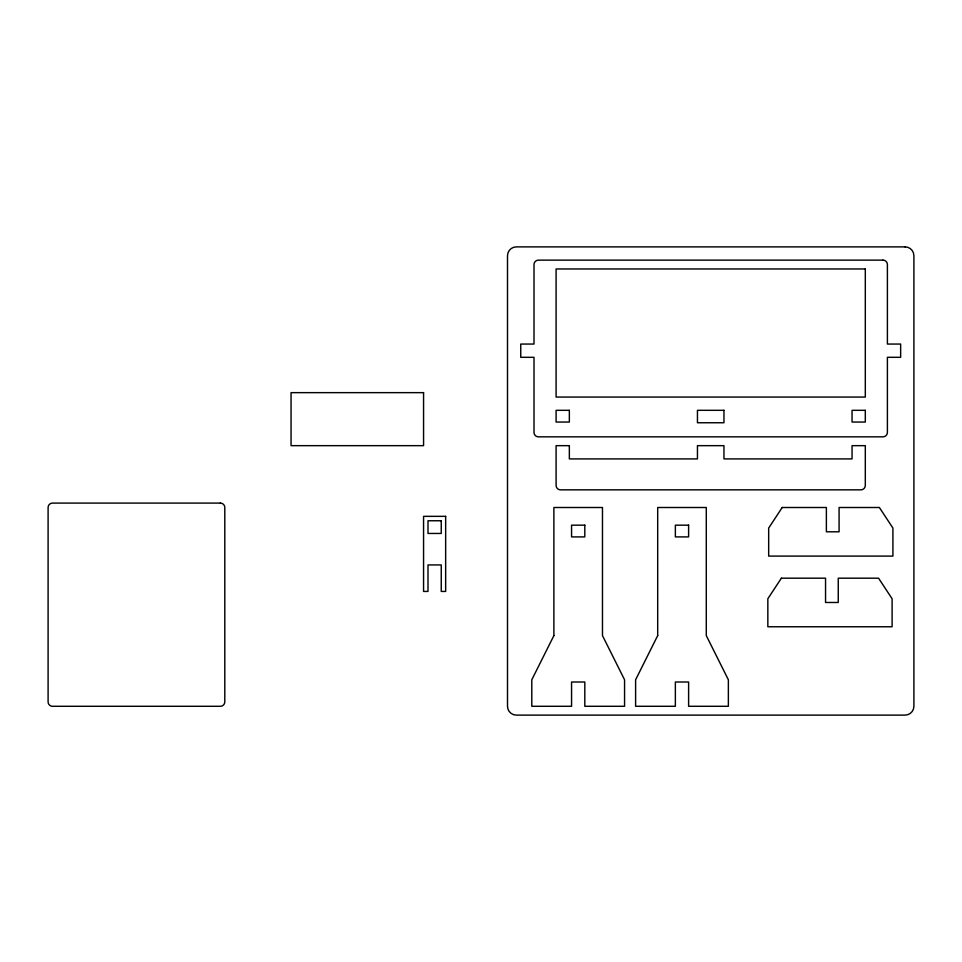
<?xml version="1.0" encoding="UTF-8"?>
<svg xmlns="http://www.w3.org/2000/svg" width="962" height="962" viewBox="0 0 962 962"><rect width="100%" height="100%" fill="white"/><g stroke="black" fill="none" stroke-linecap="round" stroke-linejoin="round"><path stroke-width="1.44" d="M553.884 635.605L531.794 679.785L531.794 706.288L571.56 706.288L571.56 682.01L584.812 682.01L584.812 706.288L624.566 706.288L624.566 679.785L602.477 635.605L602.477 507.503L553.884 507.503L553.884 635.605M657.695 635.605L635.605 679.785L635.605 706.288L675.36 706.288L675.36 682.01L688.612 682.01L688.612 706.288L728.366 706.288L728.366 679.785L706.288 635.605L706.288 507.503L657.695 507.503L657.695 635.605M782.202 507.503L768.674 528.078L768.674 556.096L892.916 556.096L892.916 528.078L879.388 507.503L839.08 507.503L839.08 531.794L826.382 531.794L826.382 507.503L782.202 507.503M781.384 578.186L767.844 598.749L767.844 626.767L892.099 626.767L892.099 598.749L878.559 578.186L838.251 578.186L838.251 602.477L825.552 602.477L825.552 578.186L781.384 578.186M905.062 246.885L516.341 246.885A8.838 8.838 0 0 0 507.503 255.712L507.503 706.288A8.838 8.838 0 0 0 516.341 715.115L905.062 715.115A8.838 8.838 0 0 0 913.9 706.288L913.9 255.712A8.838 8.838 0 0 0 905.062 246.885M882.984 260.137L538.431 260.137A4.413 4.413 0 0 0 534.006 264.55L534.006 344.059L520.755 344.059L520.755 357.311L534.006 357.311L534.006 432.407A4.413 4.413 0 0 0 538.431 436.832L882.984 436.832A4.413 4.413 0 0 0 887.397 432.407L887.397 357.311L900.648 357.311L900.648 344.059L887.397 344.059L887.397 264.55A4.413 4.413 0 0 0 882.984 260.137M865.307 268.963L556.096 268.963L556.096 397.065L865.307 397.065L865.307 268.963M423.569 392.652L291.053 392.652L291.053 445.659L423.569 445.659L423.569 392.652M569.348 410.317L556.096 410.317L556.096 422.053L569.348 422.053L569.348 410.317M723.953 410.317L697.45 410.317L697.45 422.751L723.953 422.751L723.953 410.317M865.307 410.317L852.055 410.317L852.055 422.053L865.307 422.053L865.307 410.317M569.348 445.659L556.096 445.659L556.096 485.413A4.413 4.413 0 0 0 560.509 489.838L860.894 489.838A4.413 4.413 0 0 0 865.307 485.413L865.307 445.659L852.055 445.659L852.055 458.91L723.953 458.91L723.953 445.659L697.45 445.659L697.45 458.91L569.348 458.91L569.348 445.659M220.382 503.09L52.513 503.09A4.413 4.413 0 0 0 48.1 507.503L48.1 701.863A4.413 4.413 0 0 0 52.513 706.288L220.382 706.288A4.413 4.413 0 0 0 224.795 701.863L224.795 507.503A4.413 4.413 0 0 0 220.382 503.09M445.659 516.341L423.569 516.341L423.569 591.438L427.994 591.438L427.994 564.934L441.245 564.934L441.245 591.438L445.659 591.438L445.659 516.341M441.245 520.755L427.994 520.755L427.994 533.453L441.245 533.453L441.245 520.755M584.812 525.168L571.56 525.168L571.56 536.904L584.812 536.904L584.812 525.168M688.612 525.168L675.36 525.168L675.36 536.904L688.612 536.904L688.612 525.168"/></g></svg>
